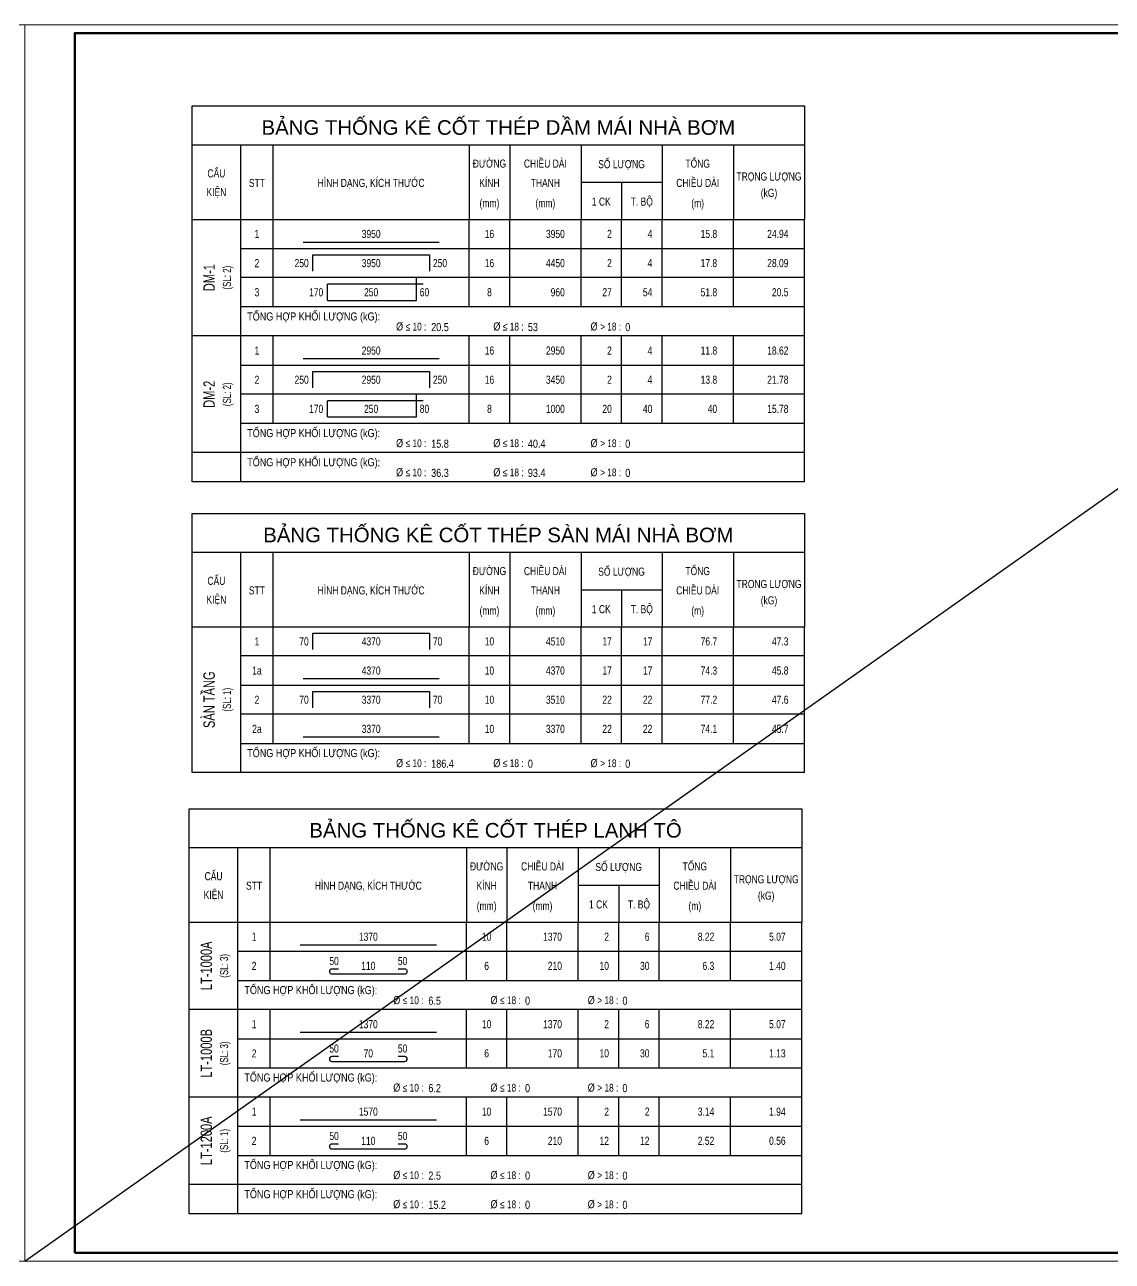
# Model space of a CAD drawing. Header units: millimetres. Extents: x 142758 to 365363, y -504867 to -415100.
# Drawn here: x 336641 to 351002, y -478817 to -462482 of the extents above; entities that cross this region are included whole.
import ezdxf
from ezdxf.enums import TextEntityAlignment as Align

# ---------------------------------------------------------------- set-up
doc = ezdxf.new("R2010")
doc.units = ezdxf.units.MM
doc.header["$LTSCALE"] = 20
doc.header["$MEASUREMENT"] = 0
doc.layers.get('Defpoints').update_dxf_attribs({"color": 1})
for name, color, linetype in [('KCS_BORDER', 3, 'Continuous'), ('KCS_STEEL', 4, 'Continuous'), ('KCS_TEXT_SLCK', 3, 'Continuous'), ('KCS_TEXT_TCK', 4, 'Continuous'), ('KCS_THONGKE', 2, 'Continuous'), ('KCS_THONGKE_THIN', 5, 'Continuous'), ('Khungten_LCDI', 7, 'Continuous')]:
    doc.layers.add(name, color=color, linetype=linetype)
doc.layers.add('KCS_Plotter', color=11, linetype='Continuous', plot=False)
doc.layers.add('LC Net thay', color=7, linetype='Continuous', lineweight=25)
doc.layers.add('LC Text1', color=3, linetype='Continuous', lineweight=20)
doc.styles.add('KCS_BIGTEXT', font='arial_0.ttf', dxfattribs={"width": 0.75})
doc.styles.add('KCS_SMTEXT', font='arial_0.ttf', dxfattribs={"width": 0.7})
doc.styles.add('Khungten', font='VHAVAN.TTF', dxfattribs={"width": 0.9, "height": 5000})
doc.styles.add('Title', font='VHBLACK.TTF', dxfattribs={"width": 0.8})

# ---------------------------------------------------------------- blocks, each defined once
blk = doc.blocks.new('TK_2')
at = {"layer": 'KCS_STEEL'}
blk.add_line((19.25, 2), (61.25, 2), dxfattribs=at)
at = {"layer": 'KCS_THONGKE'}
for p, q in [((-15, 0), (-15, 9)), ((0, 0), (0, 9)), ((10, 0), (10, 9)), ((70.5, 0), (70.5, 9)), ((83, 0), (83, 9)), ((105, 0), (105, 9)), ((117.5, 0), (117.5, 9)), ((130, 0), (130, 9)), ((152, 0), (152, 9)), ((174, 0), (174, 9))]:
    blk.add_line(p, q, dxfattribs=at)
at = {"layer": 'KCS_THONGKE_THIN'}
blk.add_line((0, 0), (174, 0), dxfattribs=at)
at = {"layer": 'KCS_THONGKE', "style": 'KCS_SMTEXT', "width": 0.75}
for tag, p in [('SH', (5, 4.5)), ('L2', (40.25, 4.5)), ('DK', (76.75, 4.5))]:
    blk.add_attdef(tag, text='', height=2.5, dxfattribs=at).set_placement(p, align=Align.MIDDLE)
for tag, p in [('DAI', (100, 4.5)), ('SL1', (114.5, 4.5)), ('SLA', (127, 4.5)), ('DT', (147, 4.5)), ('TL', (169, 4.5))]:
    blk.add_attdef(tag, text='', height=2.5, dxfattribs=at).set_placement(p, align=Align.MIDDLE_RIGHT)
blk = doc.blocks.new('TK_4')
at = {"layer": 'KCS_STEEL'}
for p, q in [((31, 3.5), (29, 3.5)), ((29, 2), (51.5, 2)), ((51.5, 3.5), (49.5, 3.5))]:
    blk.add_line(p, q, dxfattribs=at)
for centre, start, end in [((29, 2.75), 90, 270), ((51.5, 2.75), 270, 90)]:
    blk.add_arc(centre, 0.75, start, end, dxfattribs=at)
at = {"layer": 'KCS_THONGKE'}
for p, q in [((-15, 0), (-15, 9)), ((0, 0), (0, 9)), ((10, 0), (10, 9)), ((70.5, 0), (70.5, 9)), ((83, 0), (83, 9)), ((105, 0), (105, 9)), ((117.5, 0), (117.5, 9)), ((130, 0), (130, 9)), ((152, 0), (152, 9)), ((174, 0), (174, 9))]:
    blk.add_line(p, q, dxfattribs=at)
at = {"layer": 'KCS_THONGKE_THIN'}
blk.add_line((0, 0), (174, 0), dxfattribs=at)
at = {"layer": 'KCS_THONGKE', "style": 'KCS_SMTEXT', "width": 0.75}
for tag, p in [('SH', (5, 4.5)), ('M', (29.67, 6)), ('L2', (40.25, 4.5)), ('M', (50.83, 6)), ('DK', (76.75, 4.5))]:
    blk.add_attdef(tag, text='', height=2.5, dxfattribs=at).set_placement(p, align=Align.MIDDLE)
for tag, p in [('DAI', (100, 4.5)), ('SL1', (114.5, 4.5)), ('SLA', (127, 4.5)), ('DT', (147, 4.5)), ('TL', (169, 4.5))]:
    blk.add_attdef(tag, text='', height=2.5, dxfattribs=at).set_placement(p, align=Align.MIDDLE_RIGHT)
blk = doc.blocks.new('CTK_THKL')
at = {"layer": 'KCS_THONGKE'}
for p, q in [((-15, 0), (-15, 9)), ((0, 0), (0, 9)), ((174, 0), (174, 9)), ((174, 0), (-15, 0))]:
    blk.add_line(p, q, dxfattribs=at)
at = {"layer": 'KCS_BORDER', "color": 5, "style": 'KCS_SMTEXT', "width": 0.7}
blk.add_attdef('TYPE', (85.49, -1.5), '', height=0.025, rotation=90, dxfattribs=at)
at = {"layer": 'KCS_THONGKE', "style": 'KCS_SMTEXT', "width": 0.8}
blk.add_text('TỔNG HỢP KHỐI LƯỢNG (kG):', height=2.5, dxfattribs=at).set_placement((2, 4.78))
at = {"layer": 'KCS_THONGKE', "char_height": 2.5, "attachment_point": 1, "style": 'KCS_SMTEXT'}
for s, insert in [('{\\W0.8;%%C \\fSymbol|b0|i0|c2|p18;\\H0.95833x;£ 10 :}', (47.94, 4.19)), ('{\\W0.8;%%C \\fSymbol|b0|i0|c2|p18;\\H0.95833x;£ 18 :}', (77.94, 4.19)), ('{\\W0.8;%%C \\fSymbol|b0|i0|c2|p18;\\H0.95833x;> 18 :}', (107.94, 4.19))]:
    blk.add_mtext_dynamic_manual_height_columns(s, width=13.4519, gutter_width=12.5, heights=[0], dxfattribs=dict(at, insert=insert))
at = {"layer": 'KCS_THONGKE', "style": 'KCS_SMTEXT', "width": 0.8}
for tag, p in [('TL1', (58.77, 1.5)), ('TL2', (88.6, 1.5)), ('TL3', (118.65, 1.5))]:
    blk.add_attdef(tag, p, '', height=2.5, dxfattribs=at)
blk = doc.blocks.new('TK_9')
at = {"layer": 'KCS_STEEL'}
for p, q in [((22.25, 7), (58.25, 7)), ((22.25, 2), (22.25, 7)), ((58.25, 7), (58.25, 2))]:
    blk.add_line(p, q, dxfattribs=at)
at = {"layer": 'KCS_THONGKE'}
for p, q in [((-15, 0), (-15, 9)), ((0, 0), (0, 9)), ((10, 0), (10, 9)), ((70.5, 0), (70.5, 9)), ((83, 0), (83, 9)), ((105, 0), (105, 9)), ((117.5, 0), (117.5, 9)), ((130, 0), (130, 9)), ((152, 0), (152, 9)), ((174, 0), (174, 9))]:
    blk.add_line(p, q, dxfattribs=at)
at = {"layer": 'KCS_THONGKE_THIN'}
blk.add_line((174, 0), (0, 0), dxfattribs=at)
at = {"layer": 'KCS_THONGKE', "style": 'KCS_SMTEXT', "width": 0.75}
for tag, p in [('SH', (5, 4.5)), ('L2', (40.25, 4.5)), ('DK', (76.75, 4.5))]:
    blk.add_attdef(tag, text='', height=2.5, dxfattribs=at).set_placement(p, align=Align.MIDDLE)
for tag, p in [('L1', (20.98, 4.5)), ('DAI', (100, 4.5)), ('SL1', (114.5, 4.5)), ('SLA', (127, 4.5)), ('DT', (147, 4.5)), ('TL', (169, 4.5))]:
    blk.add_attdef(tag, text='', height=2.5, dxfattribs=at).set_placement(p, align=Align.MIDDLE_RIGHT)
blk.add_attdef('L3', text='', height=2.5, dxfattribs=at).set_placement((59.31, 4.5), align=Align.MIDDLE_LEFT)
blk = doc.blocks.new('TK_14')
at = {"layer": 'KCS_STEEL'}
for p, q in [((54.25, 2), (54.25, 9)), ((56.25, 7), (26.75, 7)), ((26.75, 2), (26.75, 7)), ((26.75, 2), (54.25, 2))]:
    blk.add_line(p, q, dxfattribs=at)
at = {"layer": 'KCS_THONGKE'}
for p, q in [((-15, 0), (-15, 9)), ((0, 0), (0, 9)), ((10, 0), (10, 9)), ((70.5, 0), (70.5, 9)), ((83, 0), (83, 9)), ((105, 0), (105, 9)), ((117.5, 0), (117.5, 9)), ((130, 0), (130, 9)), ((152, 0), (152, 9)), ((174, 0), (174, 9))]:
    blk.add_line(p, q, dxfattribs=at)
at = {"layer": 'KCS_THONGKE_THIN'}
blk.add_line((174, 0), (0, 0), dxfattribs=at)
at = {"layer": 'KCS_THONGKE', "style": 'KCS_SMTEXT', "width": 0.75}
for tag, p in [('SH', (5, 4.5)), ('L2', (40.25, 4.5)), ('DK', (76.75, 4.5))]:
    blk.add_attdef(tag, text='', height=2.5, dxfattribs=at).set_placement(p, align=Align.MIDDLE)
for tag, p in [('L1', (25.47, 4.5)), ('DAI', (100, 4.5)), ('SL1', (114.5, 4.5)), ('SLA', (127, 4.5)), ('DT', (147, 4.5)), ('TL', (169, 4.5))]:
    blk.add_attdef(tag, text='', height=2.5, dxfattribs=at).set_placement(p, align=Align.MIDDLE_RIGHT)
blk.add_attdef('M', text='', height=2.5, dxfattribs=at).set_placement((55.25, 4.5), align=Align.MIDDLE_LEFT)
blk = doc.blocks.new('lcdi fix')
at = {"layer": 'Defpoints', "lineweight": 0}
blk.add_lwpolyline([(-1200, -14850), (-1200, 14850), (40800, 14850), (40800, -14850)], close=True, dxfattribs=at)
at = {"layer": 'Khungten_LCDI', "color": 5, "lineweight": 60}
blk.add_lwpolyline([(0, -14650), (0, 14650), (40600, 14650), (40600, -14650)], close=True, dxfattribs=at)
at = {"color": 7, "style": 'Khungten', "width": 0.8}
for tag, p in [('REVISION', (39499, -10746)), ('NGAYHT', (39546, -11609))]:
    blk.add_attdef(tag, text='', height=200, dxfattribs=at).set_placement(p, align=Align.CENTER)
at = {"layer": 'LC Text1', "style": 'Title', "width": 1.485915}
for tag, p, p2 in [('TENBANVE1', (36913, -8886), (40339, -8886)), ('TENBANVE2', (36913, -9562), (40339, -9562))]:
    blk.add_attdef(tag, text='', height=250, dxfattribs=at).set_placement(p, p2, align=Align.FIT)
at = {"layer": 'LC Text1', "style": 'Title', "width": 0.7}
blk.add_attdef('SOBANVE', text='', height=250, dxfattribs=at).set_placement((39562, -13896), align=Align.CENTER)

msp = doc.modelspace()

# ---------------------------------------------------------------- linework, layer by layer
at = {"layer": 'KCS_Plotter', "ltscale": 2}
msp.add_line((336641.3, -478816.8), (359741.3, -462481.8), dxfattribs=at)
at = {"layer": 'KCS_THONGKE'}
for p, q in [((338851.2, -465052.7), (338851.2, -463554.7)), ((338851.2, -463554.7), (346940.1, -463554.7)), ((346940.1, -463554.7), (346940.1, -465052.7)), ((338851.2, -464068.3), (346940.1, -464068.3)), ((339493.2, -465052.7), (339493.2, -464068.3)), ((339921.2, -465052.7), (339921.2, -464068.3)), ((342510.5, -464068.3), (342510.5, -465052.7)), ((343045.5, -464068.3), (343045.5, -465052.7)), ((343987, -464068.3), (343987, -465052.7)), ((345057, -464068.3), (345057, -465052.7)), ((345998.6, -464068.3), (345998.6, -465052.7)), ((343987, -464563.2), (345057, -464563.2)), ((344522, -464563.2), (344522, -465052.7)), ((338851.2, -465052.7), (346940.1, -465052.7)), ((338851.2, -470435.5), (338851.2, -468937.5)), ((338851.2, -468937.5), (346940.1, -468937.5)), ((346940.1, -468937.5), (346940.1, -470435.5)), ((338851.2, -469451.1), (346940.1, -469451.1)), ((339493.2, -470435.5), (339493.2, -469451.1)), ((339921.2, -470435.5), (339921.2, -469451.1)), ((342510.5, -469451.1), (342510.5, -470435.5)), ((343045.5, -469451.1), (343045.5, -470435.5)), ((343987, -469451.1), (343987, -470435.5)), ((345057, -469451.1), (345057, -470435.5)), ((345998.6, -469451.1), (345998.6, -470435.5)), ((343987, -469946), (345057, -469946)), ((344522, -469946), (344522, -470435.5)), ((338851.2, -470435.5), (346940.1, -470435.5)), ((338813.8, -474336.6), (338813.8, -472838.7)), ((338813.8, -472838.7), (346902.8, -472838.7)), ((346902.8, -472838.7), (346902.8, -474336.6)), ((338813.8, -473352.3), (346902.8, -473352.3)), ((339455.8, -474336.6), (339455.8, -473352.3)), ((339883.8, -474336.6), (339883.8, -473352.3)), ((342473.1, -473352.3), (342473.1, -474336.6)), ((343008.1, -473352.3), (343008.1, -474336.6)), ((343949.7, -473352.3), (343949.7, -474336.6)), ((345019.6, -473352.3), (345019.6, -474336.6)), ((345961.2, -473352.3), (345961.2, -474336.6)), ((343949.7, -473847.2), (345019.6, -473847.2)), ((344484.6, -473847.2), (344484.6, -474336.6)), ((338813.8, -474336.6), (346902.8, -474336.6))]:
    msp.add_line(p, q, dxfattribs=at)
at = {"layer": 'LC Net thay'}
msp.add_line((338851.2, -463554.7), (346940.1, -463554.7), dxfattribs=at)

# ---------------------------------------------------------------- block references
at = {"layer": 'KCS_THONGKE', "xscale": 42.79873015873026, "yscale": 42.79873015873026, "zscale": 42.79873015873026}
for name, p, values in [('TK_2', (339493.2, -465437.9), {'L2': '3950', 'TL': '24.94', 'DT': '15.8', 'SLA': '4', 'SL1': '2', 'DAI': '3950', 'DK': '16', 'SH': '1'}), ('TK_9', (339493.2, -465823.1), {'SH': '2', 'L1': '250', 'L2': '3950', 'L3': '250', 'DK': '16', 'DAI': '4450', 'SL1': '2', 'SLA': '4', 'DT': '17.8', 'TL': '28.09'}), ('TK_14', (339493.2, -466208.2), {'SH': '3', 'L1': '170', 'L2': '250', 'M': '60', 'DK': '8', 'DAI': '960', 'SL1': '27', 'SLA': '54', 'DT': '51.8', 'TL': '20.5'}), ('CTK_THKL', (339493.2, -466593.4), {'TL2': '53', 'TL1': '20.5', 'TL3': '0'}), ('TK_2', (339493.2, -466978.6), {'L2': '2950', 'TL': '18.62', 'DT': '11.8', 'SLA': '4', 'SL1': '2', 'DAI': '2950', 'DK': '16', 'SH': '1'}), ('TK_9', (339493.2, -467363.8), {'SH': '2', 'L1': '250', 'L2': '2950', 'L3': '250', 'DK': '16', 'DAI': '3450', 'SL1': '2', 'SLA': '4', 'DT': '13.8', 'TL': '21.78'}), ('TK_14', (339493.2, -467749), {'SH': '3', 'L1': '170', 'L2': '250', 'M': '80', 'DK': '8', 'DAI': '1000', 'SL1': '20', 'SLA': '40', 'DT': '40', 'TL': '15.78'}), ('CTK_THKL', (339493.2, -468134.2), {'TL2': '40.4', 'TL1': '15.8', 'TL3': '0'}), ('CTK_THKL', (339493.2, -468519.4), {'TL2': '93.4', 'TL1': '36.3', 'TL3': '0'}), ('TK_9', (339493.2, -470820.6), {'SH': '1', 'L1': '70', 'L2': '4370', 'L3': '70', 'DK': '10', 'DAI': '4510', 'SL1': '17', 'SLA': '17', 'DT': '76.7', 'TL': '47.3'}), ('TK_2', (339493.2, -471205.8), {'L2': '4370', 'TL': '45.8', 'DT': '74.3', 'SLA': '17', 'SL1': '17', 'DAI': '4370', 'DK': '10', 'SH': '1a'}), ('TK_9', (339493.2, -471591), {'SH': '2', 'L1': '70', 'L2': '3370', 'L3': '70', 'DK': '10', 'DAI': '3510', 'SL1': '22', 'SLA': '22', 'DT': '77.2', 'TL': '47.6'}), ('TK_2', (339493.2, -471976.2), {'L2': '3370', 'TL': '45.7', 'DT': '74.1', 'SLA': '22', 'SL1': '22', 'DAI': '3370', 'DK': '10', 'SH': '2a'}), ('CTK_THKL', (339493.2, -472361.4), {'TL2': '0', 'TL1': '186.4', 'TL3': '0'}), ('TK_2', (339455.8, -474721.8), {'L2': '1370', 'TL': '5.07', 'DT': '8.22', 'SLA': '6', 'SL1': '2', 'DAI': '1370', 'DK': '10', 'SH': '1'}), ('CTK_THKL', (339455.8, -475492.2), {'TL2': '0', 'TL1': '6.5', 'TL3': '0'}), ('TK_2', (339455.8, -475877.4), {'L2': '1370', 'TL': '5.07', 'DT': '8.22', 'SLA': '6', 'SL1': '2', 'DAI': '1370', 'DK': '10', 'SH': '1'}), ('CTK_THKL', (339455.8, -476647.8), {'TL2': '0', 'TL1': '6.2', 'TL3': '0'}), ('TK_2', (339455.8, -477032.9), {'L2': '1570', 'TL': '1.94', 'DT': '3.14', 'SLA': '2', 'SL1': '2', 'DAI': '1570', 'DK': '10', 'SH': '1'}), ('CTK_THKL', (339455.8, -477803.3), {'TL2': '0', 'TL1': '2.5', 'TL3': '0'}), ('CTK_THKL', (339455.8, -478188.5), {'TL2': '0', 'TL1': '15.2', 'TL3': '0'})]:
    msp.add_blockref(name, p, dxfattribs=at).add_auto_attribs(values)
at = {"layer": 'KCS_THONGKE'}
ref = msp.add_blockref('TK_4', (339455.8, -475107), dxfattribs=dict(at, xscale=42.79873015873026, yscale=42.79873015873026, zscale=42.79873015873026))
ref.add_attrib('SH', '2', dxfattribs={"height": 107, "style": 'KCS_SMTEXT', "width": 0.75}).set_placement((339669.7, -474914.4), align=Align.MIDDLE)
ref.add_attrib('M', '50', dxfattribs={"height": 107, "style": 'KCS_SMTEXT', "width": 0.75}).set_placement((340725.8, -474850.2), align=Align.MIDDLE)
ref.add_attrib('M', '50', dxfattribs={"height": 107, "style": 'KCS_SMTEXT', "width": 0.75}).set_placement((341631, -474850.2), align=Align.MIDDLE)
ref.add_attrib('L2', '110', dxfattribs={"height": 107, "style": 'KCS_SMTEXT', "width": 0.75}).set_placement((341178.4, -474914.4), align=Align.MIDDLE)
ref.add_attrib('DK', '6', dxfattribs={"height": 107, "style": 'KCS_SMTEXT', "width": 0.75}).set_placement((342740.6, -474914.4), align=Align.MIDDLE)
ref.add_attrib('SL1', '10', dxfattribs={"height": 107, "style": 'KCS_SMTEXT', "width": 0.75}).set_placement((344356.2, -474914.4), align=Align.MIDDLE_RIGHT)
ref.add_attrib('DAI', '210', dxfattribs={"height": 107, "style": 'KCS_SMTEXT', "width": 0.75}).set_placement((343735.7, -474914.4), align=Align.MIDDLE_RIGHT)
ref.add_attrib('DT', '6.3', dxfattribs={"height": 107, "style": 'KCS_SMTEXT', "width": 0.75}).set_placement((345747.2, -474914.4), align=Align.MIDDLE_RIGHT)
ref.add_attrib('SLA', '30', dxfattribs={"height": 107, "style": 'KCS_SMTEXT', "width": 0.75}).set_placement((344891.2, -474914.4), align=Align.MIDDLE_RIGHT)
ref.add_attrib('TL', '1.40', dxfattribs={"height": 107, "style": 'KCS_SMTEXT', "width": 0.75}).set_placement((346688.8, -474914.4), align=Align.MIDDLE_RIGHT)
ref = msp.add_blockref('TK_4', (339455.8, -476262.6), dxfattribs=dict(at, xscale=42.79873015873026, yscale=42.79873015873026, zscale=42.79873015873026))
ref.add_attrib('SH', '2', dxfattribs={"height": 107, "style": 'KCS_SMTEXT', "width": 0.75}).set_placement((339669.7, -476070), align=Align.MIDDLE)
ref.add_attrib('M', '50', dxfattribs={"height": 107, "style": 'KCS_SMTEXT', "width": 0.75}).set_placement((340725.8, -476005.7), align=Align.MIDDLE)
ref.add_attrib('M', '50', dxfattribs={"height": 107, "style": 'KCS_SMTEXT', "width": 0.75}).set_placement((341631, -476005.7), align=Align.MIDDLE)
ref.add_attrib('L2', '70', dxfattribs={"height": 107, "style": 'KCS_SMTEXT', "width": 0.75}).set_placement((341178.4, -476069.9), align=Align.MIDDLE)
ref.add_attrib('DK', '6', dxfattribs={"height": 107, "style": 'KCS_SMTEXT', "width": 0.75}).set_placement((342740.6, -476070), align=Align.MIDDLE)
ref.add_attrib('SL1', '10', dxfattribs={"height": 107, "style": 'KCS_SMTEXT', "width": 0.75}).set_placement((344356.2, -476069.9), align=Align.MIDDLE_RIGHT)
ref.add_attrib('DAI', '170', dxfattribs={"height": 107, "style": 'KCS_SMTEXT', "width": 0.75}).set_placement((343735.7, -476069.9), align=Align.MIDDLE_RIGHT)
ref.add_attrib('DT', '5.1', dxfattribs={"height": 107, "style": 'KCS_SMTEXT', "width": 0.75}).set_placement((345747.2, -476069.9), align=Align.MIDDLE_RIGHT)
ref.add_attrib('SLA', '30', dxfattribs={"height": 107, "style": 'KCS_SMTEXT', "width": 0.75}).set_placement((344891.2, -476069.9), align=Align.MIDDLE_RIGHT)
ref.add_attrib('TL', '1.13', dxfattribs={"height": 107, "style": 'KCS_SMTEXT', "width": 0.75}).set_placement((346688.8, -476069.9), align=Align.MIDDLE_RIGHT)
ref = msp.add_blockref('TK_4', (339455.8, -477418.1), dxfattribs=dict(at, xscale=42.79873015873026, yscale=42.79873015873026, zscale=42.79873015873026))
ref.add_attrib('SH', '2', dxfattribs={"height": 107, "style": 'KCS_SMTEXT', "width": 0.75}).set_placement((339669.7, -477225.5), align=Align.MIDDLE)
ref.add_attrib('M', '50', dxfattribs={"height": 107, "style": 'KCS_SMTEXT', "width": 0.75}).set_placement((340725.8, -477161.3), align=Align.MIDDLE)
ref.add_attrib('M', '50', dxfattribs={"height": 107, "style": 'KCS_SMTEXT', "width": 0.75}).set_placement((341631, -477161.3), align=Align.MIDDLE)
ref.add_attrib('L2', '110', dxfattribs={"height": 107, "style": 'KCS_SMTEXT', "width": 0.75}).set_placement((341178.4, -477225.5), align=Align.MIDDLE)
ref.add_attrib('DK', '6', dxfattribs={"height": 107, "style": 'KCS_SMTEXT', "width": 0.75}).set_placement((342740.6, -477225.5), align=Align.MIDDLE)
ref.add_attrib('SL1', '12', dxfattribs={"height": 107, "style": 'KCS_SMTEXT', "width": 0.75}).set_placement((344356.2, -477225.5), align=Align.MIDDLE_RIGHT)
ref.add_attrib('DAI', '210', dxfattribs={"height": 107, "style": 'KCS_SMTEXT', "width": 0.75}).set_placement((343735.7, -477225.5), align=Align.MIDDLE_RIGHT)
ref.add_attrib('DT', '2.52', dxfattribs={"height": 107, "style": 'KCS_SMTEXT', "width": 0.75}).set_placement((345747.2, -477225.5), align=Align.MIDDLE_RIGHT)
ref.add_attrib('SLA', '12', dxfattribs={"height": 107, "style": 'KCS_SMTEXT', "width": 0.75}).set_placement((344891.2, -477225.5), align=Align.MIDDLE_RIGHT)
ref.add_attrib('TL', '0.56', dxfattribs={"height": 107, "style": 'KCS_SMTEXT', "width": 0.75}).set_placement((346688.8, -477225.5), align=Align.MIDDLE_RIGHT)
at = {"layer": 'LC Net thay', "xscale": 0.55, "yscale": 0.55, "zscale": 0.55}
for p in [(314201.3, -470649.3), (337301.3, -470649.3)]:
    msp.add_blockref('lcdi fix', p, dxfattribs=at)

# ---------------------------------------------------------------- texts
at = {"layer": 'KCS_TEXT_SLCK', "ltscale": 2, "style": 'KCS_SMTEXT', "width": 0.7}
for s, p in [('(SL: 2)', (339364.8, -465823.1)), ('(SL: 2)', (339364.8, -467363.8)), ('(SL: 1)', (339364.8, -471398.4)), ('(SL: 3)', (339327.4, -474914.4)), ('(SL: 3)', (339327.4, -476070)), ('(SL: 1)', (339327.4, -477225.5))]:
    msp.add_text(s, height=107, rotation=90, dxfattribs=at).set_placement(p, align=Align.CENTER)
at = {"layer": 'KCS_TEXT_TCK', "ltscale": 2, "style": 'KCS_SMTEXT', "width": 0.7}
for s, p in [('DM-1', (339150.8, -465823.1)), ('DM-2', (339150.8, -467363.8)), ('SÀN TẦNG', (339150.8, -471398.4)), ('LT-1000A', (339113.4, -474914.4)), ('LT-1000B', (339113.4, -476070)), ('LT-1200A', (339113.4, -477225.5))]:
    msp.add_text(s, height=149.8, rotation=90, dxfattribs=at).set_placement(p, align=Align.CENTER)
at = {"layer": 'KCS_THONGKE', "color": 4, "style": 'KCS_BIGTEXT'}
for s, p in [('BẢNG THỐNG KÊ CỐT THÉP DẦM MÁI NHÀ BƠM', (342895.7, -463811.5)), ('BẢNG THỐNG KÊ CỐT THÉP SÀN MÁI NHÀ BƠM', (342895.7, -469194.3)), ('BẢNG THỐNG KÊ CỐT THÉP LANH TÔ', (342858.3, -473095.5))]:
    msp.add_text(s, height=192.594, dxfattribs=at).set_placement(p, align=Align.MIDDLE)
at = {"layer": 'KCS_THONGKE', "style": 'KCS_SMTEXT', "width": 0.75}
for s, height, p in [('ĐƯỜNG', 107, (342778, -464369.6)), ('CHIỀU DÀI', 107, (343516.2, -464369.6)), ('SỐ LƯỢNG', 107, (344522, -464377.5)), ('TỔNG', 107, (345527.8, -464369.6)), ('CẤU', 107, (339172.2, -464498.8)), ('STT', 107, (339707.2, -464625)), ('HÌNH DẠNG, KÍCH THƯỚC', 106.997, (341215.8, -464625)), ('KÍNH', 107, (342778, -464625)), ('THANH', 107, (343516.2, -464625)), ('CHIỀU DÀI', 107, (345527.8, -464625)), ('TRỌNG LƯỢNG', 106.997, (346469.4, -464540.4)), ('KIỆN', 107, (339172.2, -464746)), ('(kG)', 107, (346469.4, -464756.4)), ('(mm)', 107, (342778, -464891.9)), ('(mm)', 107, (343516.2, -464891.9)), ('1 CK', 107, (344254.5, -464872.4)), ('T. BỘ', 107, (344789.5, -464872.4)), ('(m)', 107, (345527.8, -464891.9)), ('ĐƯỜNG', 107, (342778, -469752.4)), ('CHIỀU DÀI', 107, (343516.2, -469752.4)), ('SỐ LƯỢNG', 107, (344522, -469760.3)), ('TỔNG', 107, (345527.8, -469752.4)), ('CẤU', 107, (339172.2, -469881.6)), ('STT', 107, (339707.2, -470007.7)), ('HÌNH DẠNG, KÍCH THƯỚC', 106.997, (341215.8, -470007.7)), ('KÍNH', 107, (342778, -470007.7)), ('THANH', 107, (343516.2, -470007.7)), ('CHIỀU DÀI', 107, (345527.8, -470007.7)), ('TRỌNG LƯỢNG', 106.997, (346469.4, -469923.2)), ('KIỆN', 107, (339172.2, -470128.8)), ('T. BỘ', 107, (344789.5, -470255.2)), ('(kG)', 107, (346469.4, -470139.2)), ('(mm)', 107, (342778, -470274.7)), ('(mm)', 107, (343516.2, -470274.7)), ('1 CK', 107, (344254.5, -470255.2)), ('(m)', 107, (345527.8, -470274.7)), ('ĐƯỜNG', 107, (342740.6, -473653.5)), ('CHIỀU DÀI', 107, (343478.9, -473653.5)), ('SỐ LƯỢNG', 107, (344484.6, -473661.5)), ('TỔNG', 107, (345490.4, -473653.5)), ('CẤU', 107, (339134.8, -473782.8)), ('STT', 107, (339669.8, -473908.9)), ('HÌNH DẠNG, KÍCH THƯỚC', 106.997, (341178.4, -473908.9)), ('KÍNH', 107, (342740.6, -473908.9)), ('THANH', 107, (343478.9, -473908.9)), ('CHIỀU DÀI', 107, (345490.4, -473908.9)), ('TRỌNG LƯỢNG', 106.997, (346432, -473824.4)), ('KIỆN', 107, (339134.8, -474030)), ('T. BỘ', 107, (344752.1, -474156.4)), ('(kG)', 107, (346432, -474040.4)), ('(mm)', 107, (342740.6, -474175.9)), ('(mm)', 107, (343478.9, -474175.9)), ('1 CK', 107, (344217.2, -474156.4)), ('(m)', 107, (345490.4, -474175.9))]:
    msp.add_text(s, height=height, dxfattribs=at).set_placement(p, align=Align.CENTER)

doc.saveas('drawing.dxf')
